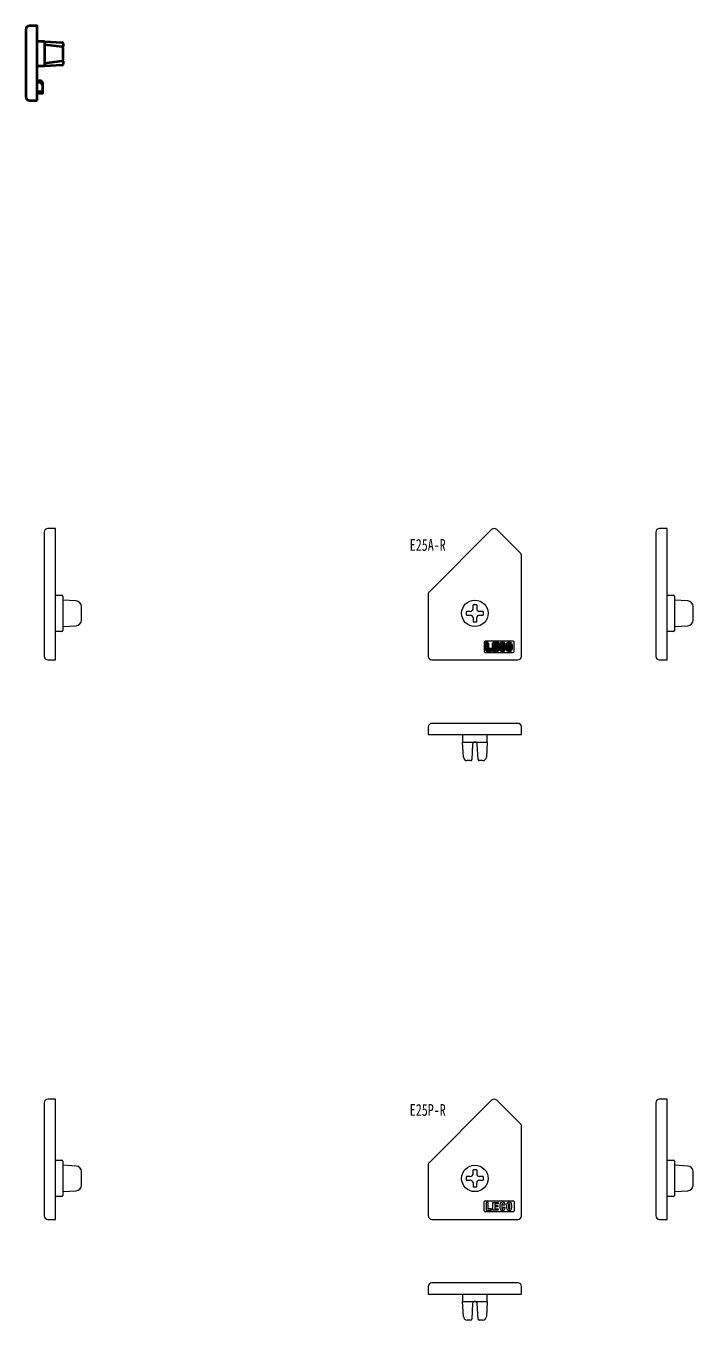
# Model space of a CAD drawing. Units: millimetres on the paper. Extents: x -594 to 227, y -398 to 501.
# Drawn here: x 47.6 to 226.5, y -397.5 to -50.5 of the extents above; entities that cross this region are included whole.
import ezdxf
from ezdxf.enums import TextEntityAlignment as Align

# ---------------------------------------------------------------- set-up
doc = ezdxf.new("R2010")
doc.units = ezdxf.units.MM
doc.layers.add('0-0', color=7, linetype='Continuous', lineweight=18)
doc.styles.add('ＭＳ ゴシック', font='')
doc.styles.get('ＭＳ ゴシック').set_extended_font_data('MS Gothic')

msp = doc.modelspace()

# ---------------------------------------------------------------- linework, layer by layer
at = {"layer": '0-0', "lineweight": 40}
for p, q in [((47.598, -51.5), (47.598, -69.5)), ((52.598, -54.7), (50.598, -54.7)), ((52.598, -54.7), (57.313, -54.947)), ((57.598, -55.247), (57.598, -56.011)), ((57.335, -56.147), (52.598, -55.547)), ((57.598, -59.556), (57.598, -56.444)), ((52.598, -60.453), (57.335, -59.853)), ((57.313, -61.053), (52.598, -61.3)), ((57.598, -59.989), (57.598, -60.753)), ((51.598, -65.643), (50.598, -65.643)), ((50.598, -68.1), (52.098, -68.1)), ((48.598, -70.5), (50.598, -70.5)), ((175.59, -216.559), (176.11, -216.559)), ((176.123, -217.294), (175.592, -217.294))]:
    msp.add_line(p, q, dxfattribs=at)
at = {"layer": '0-0'}
for p, q in [((52.5, -186.237), (52.5, -219.5)), ((172.471, -185.529), (155.793, -202.207)), ((180.207, -191.852), (173.885, -185.529)), ((216.528, -186.237), (216.528, -219.5)), ((180.5, -219.5), (180.5, -192.559)), ((55.5, -203.1), (57.2, -203.1)), ((57.5, -203.4), (57.5, -212.6)), ((61.079, -204.688), (57.5, -204.5)), ((155.5, -202.914), (155.5, -219.5)), ((219.528, -203.1), (221.228, -203.1)), ((221.528, -203.4), (221.528, -212.6)), ((225.107, -204.688), (221.528, -204.5)), ((62.5, -209.815), (62.5, -206.185)), ((166.766, -207.503), (165.752, -207.503)), ((167.503, -206.766), (167.503, -205.752)), ((168.497, -205.752), (168.497, -206.766)), ((170.248, -207.503), (169.234, -207.503)), ((226.528, -209.815), (226.528, -206.185)), ((57.5, -211.5), (61.079, -211.312)), ((165.752, -208.497), (166.766, -208.497)), ((167.503, -209.234), (167.503, -210.248)), ((168.497, -210.248), (168.497, -209.234)), ((169.234, -208.497), (170.248, -208.497)), ((221.528, -211.5), (225.107, -211.312)), ((57.2, -212.9), (55.5, -212.9)), ((221.228, -212.9), (219.528, -212.9)), ((170.5, -215.8), (170.5, -218.2)), ((178.2, -215.5), (170.8, -215.5)), ((170.8, -218.5), (178.2, -218.5)), ((178.5, -218.2), (178.5, -215.8)), ((156.5, -220.5), (179.5, -220.5)), ((155.5, -238.5), (155.5, -240.5)), ((179.5, -237.5), (156.5, -237.5)), ((180.5, -240.5), (180.5, -238.5)), ((155.5, -240.5), (180.5, -240.5)), ((164.7, -240.5), (164.7, -242.5)), ((164.912, -246.552), (164.7, -242.5)), ((164.7, -242.5), (171.3, -242.5)), ((171.3, -242.5), (171.088, -246.552)), ((171.3, -242.5), (171.3, -240.5)), ((167.37, -243.069), (167.153, -247.216)), ((168.847, -247.216), (168.63, -243.069)), ((166.853, -247.5), (165.911, -247.5)), ((170.089, -247.5), (169.147, -247.5)), ((52.5, -339.237), (52.5, -369.5)), ((55.5, -338.237), (53.5, -338.237)), ((55.5, -370.5), (55.5, -338.237)), ((172.471, -338.529), (155.793, -355.207)), ((180.207, -344.852), (173.885, -338.529)), ((216.528, -339.237), (216.528, -369.5)), ((219.528, -338.237), (217.528, -338.237)), ((219.528, -370.5), (219.528, -338.237)), ((180.5, -369.5), (180.5, -345.559)), ((55.5, -354.6), (57.2, -354.6)), ((57.5, -354.9), (57.5, -364.1)), ((61.079, -356.188), (57.5, -356)), ((155.5, -355.914), (155.5, -369.5)), ((167.503, -358.266), (167.503, -357.252)), ((168.497, -357.252), (168.497, -358.266)), ((219.528, -354.6), (221.228, -354.6)), ((221.528, -354.9), (221.528, -364.1)), ((225.107, -356.188), (221.528, -356)), ((62.5, -361.315), (62.5, -357.685)), ((166.766, -359.003), (165.752, -359.003)), ((165.752, -359.997), (166.766, -359.997)), ((167.503, -360.734), (167.503, -361.748)), ((168.497, -361.748), (168.497, -360.734)), ((170.248, -359.003), (169.234, -359.003)), ((169.234, -359.997), (170.248, -359.997)), ((226.528, -361.315), (226.528, -357.685)), ((57.5, -363), (61.079, -362.812)), ((221.528, -363), (225.107, -362.812)), ((57.2, -364.4), (55.5, -364.4)), ((170.5, -368.2), (170.5, -365.8)), ((170.8, -365.5), (178.2, -365.5)), ((175.59, -366.559), (176.11, -366.559)), ((176.123, -367.294), (175.592, -367.294)), ((178.5, -365.8), (178.5, -368.2)), ((221.228, -364.4), (219.528, -364.4)), ((53.5, -370.5), (55.5, -370.5)), ((156.5, -370.5), (179.5, -370.5)), ((178.2, -368.5), (170.8, -368.5)), ((217.528, -370.5), (219.528, -370.5)), ((155.5, -388.5), (155.5, -390.5)), ((179.5, -387.5), (156.5, -387.5)), ((180.5, -390.5), (180.5, -388.5)), ((155.5, -390.5), (180.5, -390.5)), ((164.7, -390.5), (164.7, -392.5)), ((171.3, -392.5), (171.3, -390.5)), ((164.912, -396.552), (164.7, -392.5)), ((164.7, -392.5), (171.3, -392.5)), ((167.37, -393.069), (167.153, -397.216)), ((168.847, -397.216), (168.63, -393.069)), ((171.3, -392.5), (171.088, -396.552)), ((166.853, -397.5), (165.911, -397.5)), ((170.089, -397.5), (169.147, -397.5))]:
    msp.add_line(p, q, dxfattribs=at)
at = {"layer": '0-0', "lineweight": 40}
for points in [[(50.598, -70.5), (50.598, -50.5), (48.598, -50.5)], [(52.598, -54.7), (52.598, -61.3), (50.598, -61.3)], [(50.598, -65.15), (51.598, -65.15), (52.098, -65.65), (52.098, -68.602), (50.598, -68.602)], [(52.098, -66.394), (51.598, -65.643), (51.598, -65.15)]]:
    msp.add_lwpolyline(points, dxfattribs=at)
at = {"layer": '0-0'}
for points in [[(53.5, -220.5), (55.5, -220.5), (55.5, -185.237), (53.5, -185.237)], [(217.528, -220.5), (219.528, -220.5), (219.528, -185.237), (217.528, -185.237)]]:
    msp.add_lwpolyline(points, dxfattribs=at)
at = {"layer": '0-0', "lineweight": 40}
for points in [[(171.544, -215.949), (171.035, -215.949), (171.035, -217.99), (172.464, -217.99), (172.464, -217.626), (171.544, -217.626)], [(172.857, -215.949), (172.857, -217.99), (174.287, -217.99), (174.287, -217.626), (173.364, -217.626), (173.364, -217.128), (174.199, -217.128), (174.199, -216.786), (173.364, -216.786), (173.364, -216.313), (174.287, -216.313), (174.287, -215.949)]]:
    msp.add_lwpolyline(points, close=True, dxfattribs=at)
at = {"layer": '0-0'}
for points in [[(171.035, -365.949), (171.035, -367.99), (172.464, -367.99), (172.464, -367.626), (171.544, -367.626), (171.544, -365.949)], [(172.857, -365.949), (174.287, -365.949), (174.287, -366.313), (173.364, -366.313), (173.364, -366.786), (174.199, -366.786), (174.199, -367.128), (173.364, -367.128), (173.364, -367.626), (174.287, -367.626), (174.287, -367.99), (172.857, -367.99)]]:
    msp.add_lwpolyline(points, close=True, dxfattribs=at)
for centre in [(168, -208), (168, -359.5)]:
    msp.add_circle(centre, 3.55, dxfattribs=at)
at = {"layer": '0-0', "lineweight": 40}
for centre, radius, start, end in [((48.598, -51.5), 1, 90, 180), ((57.298, -55.247), 0.3, 0, 87), ((57.298, -56.444), 0.3, 0, 82.78905), ((57.298, -60.753), 0.3, 273, 360), ((57.298, -59.556), 0.3, 277.21095, 0), ((48.598, -69.5), 1, 180, 270), ((177.059, -216.97), 2.399, 164.216, 195.784), ((175.291, -216.504), 0.572, 106.2291, 160.88188), ((175.291, -217.435), 0.572, 199.11812, 253.7709), ((175.403, -217.024), 1.103, 75.73071, 104.26929), ((175.403, -216.915), 1.103, 255.73071, 284.26929), ((181.296, -216.97), 6.093, 176.78919, 183.21081), ((176.139, -216.629), 0.926, 164.64474, 180.71922), ((176.139, -217.31), 0.926, 179.28078, 195.35526), ((175.403, -216.437), 0.166, 18.78093, 161.21907), ((175.403, -217.502), 0.166, 198.78093, 341.21907), ((174.666, -216.629), 0.926, 4.35281, 15.35526), ((174.666, -217.31), 0.926, 344.64474, 1.00008), ((175.514, -216.504), 0.572, 19.11812, 73.7709), ((175.514, -217.435), 0.572, 286.2291, 340.88188), ((173.747, -216.97), 2.399, 9.86632, 15.784), ((173.747, -216.97), 2.399, 344.216, 352.22376), ((178.848, -216.97), 2.399, 164.216, 195.784), ((177.08, -216.504), 0.572, 106.2291, 160.88188), ((177.08, -217.435), 0.572, 199.11812, 253.7709), ((177.192, -217.024), 1.103, 75.73071, 104.26929), ((177.192, -216.915), 1.103, 255.73071, 284.26929), ((183.085, -216.97), 6.093, 176.78919, 183.21081), ((177.928, -216.629), 0.926, 164.64474, 180.71922), ((177.928, -217.31), 0.926, 179.28078, 195.35526), ((177.192, -216.437), 0.166, 18.78093, 161.21907), ((177.192, -217.502), 0.166, 198.78093, 341.21907), ((176.456, -216.629), 0.926, 359.28078, 15.35526), ((176.456, -217.31), 0.926, 344.64474, 0.71922), ((171.299, -216.97), 6.093, 356.78919, 3.21081), ((177.304, -216.504), 0.572, 19.11812, 73.7709), ((177.304, -217.435), 0.572, 286.2291, 340.88188), ((175.536, -216.97), 2.399, 344.216, 15.784)]:
    msp.add_arc(centre, radius, start, end, dxfattribs=at)
at = {"layer": '0-0'}
for centre, radius, start, end in [((53.5, -186.237), 1, 90, 180), ((173.178, -186.237), 1, 45, 135), ((217.528, -186.237), 1, 90, 180), ((179.5, -192.559), 1, 0, 45), ((57.2, -203.4), 0.3, 0, 90), ((61, -206.185), 1.5, 0, 87), ((156.5, -202.914), 1, 135, 180), ((221.228, -203.4), 0.3, 0, 90), ((225.028, -206.185), 1.5, 0, 87), ((168, -208), 2.303, 167.52572, 192.47427), ((166.766, -206.766), 0.737, 270, 0), ((168, -208), 2.303, 77.52582, 102.47418), ((169.234, -206.766), 0.737, 180, 270), ((168, -208), 2.303, 347.52572, 12.47428), ((61, -209.815), 1.5, 273, 0), ((166.766, -209.234), 0.737, 0, 90), ((168, -208), 2.303, 257.52581, 282.47418), ((169.234, -209.234), 0.737, 90, 180), ((225.028, -209.815), 1.5, 273, 0), ((57.2, -212.6), 0.3, 270, 0), ((221.228, -212.6), 0.3, 270, 0), ((170.8, -215.8), 0.3, 90, 180), ((170.8, -218.2), 0.3, 180, 270), ((178.2, -215.8), 0.3, 0, 90), ((178.2, -218.2), 0.3, 270, 0), ((53.5, -219.5), 1, 180, 270), ((156.5, -219.5), 1, 180, 270), ((179.5, -219.5), 1, 270, 0), ((217.528, -219.5), 1, 180, 270), ((156.5, -238.5), 1, 90, 180), ((179.5, -238.5), 1, 0, 90), ((167.969, -243.1), 0.6, 90, 177), ((168.031, -243.1), 0.6, 3, 90), ((165.911, -246.5), 1, 183, 270), ((166.853, -247.2), 0.3, 270, 357), ((169.147, -247.2), 0.3, 183, 270), ((170.089, -246.5), 1, 270, 357), ((53.5, -339.237), 1, 90, 180), ((173.178, -339.237), 1, 45, 135), ((217.528, -339.237), 1, 90, 180), ((179.5, -345.559), 1, 0, 45), ((57.2, -354.9), 0.3, 0, 90), ((61, -357.685), 1.5, 0, 87), ((156.5, -355.914), 1, 135, 180), ((168, -359.5), 2.303, 77.52582, 102.47418), ((221.228, -354.9), 0.3, 0, 90), ((225.028, -357.685), 1.5, 0, 87), ((168, -359.5), 2.303, 167.52572, 192.47428), ((166.766, -358.266), 0.737, 270, 0), ((166.766, -360.734), 0.737, 0, 90), ((169.234, -358.266), 0.737, 180, 270), ((169.234, -360.734), 0.737, 90, 180), ((168, -359.5), 2.303, 347.52573, 12.47428), ((57.2, -364.1), 0.3, 270, 0), ((61, -361.315), 1.5, 273, 0), ((168, -359.5), 2.303, 257.52582, 282.47419), ((221.228, -364.1), 0.3, 270, 0), ((225.028, -361.315), 1.5, 273, 0), ((170.8, -365.8), 0.3, 90, 180), ((177.059, -366.97), 2.399, 164.216, 195.78399), ((175.291, -366.504), 0.572, 106.2291, 160.88187), ((175.291, -367.435), 0.572, 199.11812, 253.77089), ((175.403, -367.024), 1.103, 75.73071, 104.26929), ((181.296, -366.97), 6.093, 176.78919, 183.2108), ((176.139, -366.629), 0.926, 164.64474, 180.71922), ((176.139, -367.31), 0.926, 179.28077, 195.35525), ((175.403, -366.437), 0.166, 18.78093, 161.21906), ((175.403, -367.502), 0.166, 198.78093, 341.21906), ((174.666, -366.629), 0.926, 4.35281, 15.35526), ((174.666, -367.31), 0.926, 344.64474, 1.00008), ((175.514, -366.504), 0.572, 19.11812, 73.7709), ((175.514, -367.435), 0.572, 286.2291, 340.88187), ((173.747, -366.97), 2.399, 9.86632, 15.784), ((173.747, -366.97), 2.399, 344.216, 352.22375), ((178.848, -366.97), 2.399, 164.216, 195.78399), ((177.08, -366.504), 0.572, 106.2291, 160.88187), ((177.08, -367.435), 0.572, 199.11812, 253.77089), ((177.192, -367.024), 1.103, 75.73071, 104.26929), ((183.085, -366.97), 6.093, 176.78919, 183.2108), ((177.928, -366.629), 0.926, 164.64474, 180.71922), ((177.928, -367.31), 0.926, 179.28077, 195.35525), ((177.192, -366.437), 0.166, 18.78093, 161.21906), ((177.192, -367.502), 0.166, 198.78093, 341.21906), ((176.456, -366.629), 0.926, 359.28077, 15.35526), ((176.456, -367.31), 0.926, 344.64474, 0.71922), ((171.299, -366.97), 6.093, 356.78919, 3.21081), ((177.304, -366.504), 0.572, 19.11812, 73.7709), ((177.304, -367.435), 0.572, 286.2291, 340.88187), ((175.536, -366.97), 2.399, 344.216, 15.784), ((178.2, -365.8), 0.3, 0, 90), ((53.5, -369.5), 1, 180, 270), ((156.5, -369.5), 1, 180, 270), ((170.8, -368.2), 0.3, 180, 270), ((175.403, -366.915), 1.103, 255.7307, 284.26929), ((177.192, -366.915), 1.103, 255.7307, 284.26929), ((178.2, -368.2), 0.3, 270, 0), ((179.5, -369.5), 1, 270, 0), ((217.528, -369.5), 1, 180, 270), ((156.5, -388.5), 1, 90, 180), ((179.5, -388.5), 1, 0, 90), ((167.969, -393.1), 0.6, 90, 177), ((168.031, -393.1), 0.6, 3, 90), ((165.911, -396.5), 1, 183, 270), ((166.853, -397.2), 0.3, 270, 357), ((169.147, -397.2), 0.3, 183, 270), ((170.089, -396.5), 1, 270, 357)]:
    msp.add_arc(centre, radius, start, end, dxfattribs=at)

# ---------------------------------------------------------------- texts
at = {"layer": '0-0', "style": 'ＭＳ ゴシック', "width": 0.75}
for s, p in [('E25A-R', (150.543, -192.173)), ('E25P-R', (150.543, -343.673))]:
    msp.add_text(s, height=3.152, dxfattribs=at).set_placement(p, align=Align.BOTTOM_LEFT)

doc.saveas('drawing.dxf')
